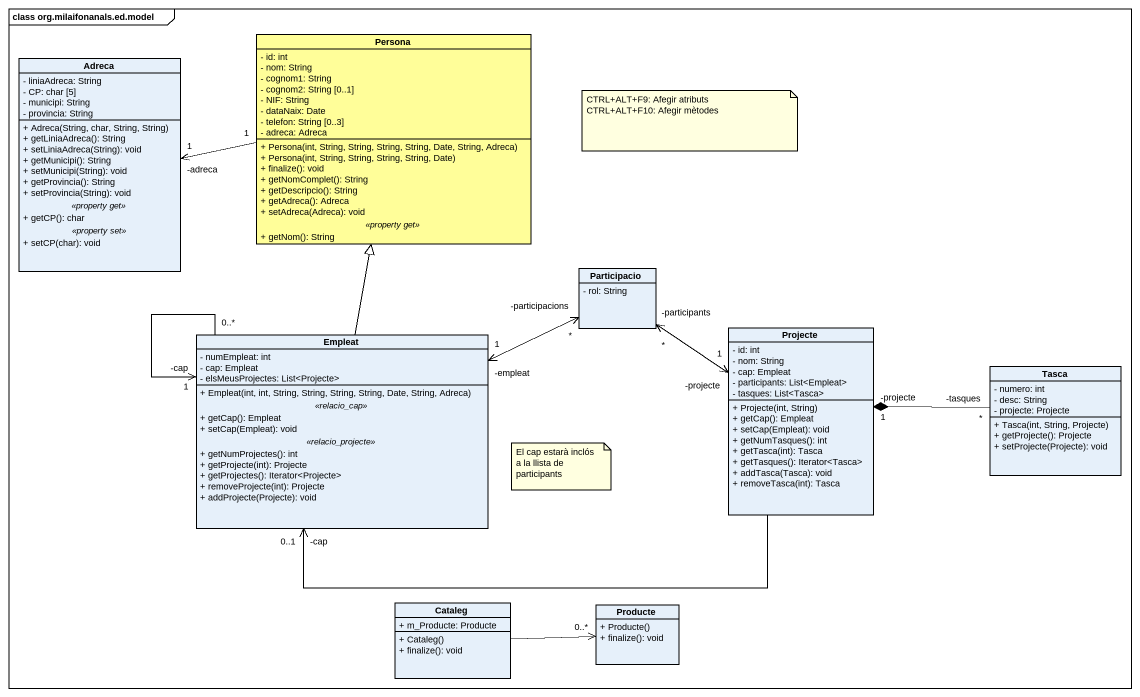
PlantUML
@startuml
mainframe class org.milaifonanals.ed.model
hide circle
hide empty members
skinparam classAttributeIconSize 0
class Persona #FFFE99 {
  - id: int
  - nom: String
  - cognom1: String
  - cognom2: String [0..1]
  - NIF: String
  - dataNaix: Date
  - telefon: String [0..3]
  - adreca: Adreca
  --
  + Persona(int, String, String, String, String, Date, String, Adreca)
  + Persona(int, String, String, String, String, Date)
  + finalize(): void
  + getNomComplet(): String
  + getDescripcio(): String
  + getAdreca(): Adreca
  + setAdreca(Adreca): void
  .. <<property get>> ..
  + getNom(): String
}
class Adreca {
  - liniaAdreca: String
  - CP: char [5]
  - municipi: String
  - provincia: String
  --
  + Adreca(String, char, String, String)
  + getLiniaAdreca(): String
  + setLiniaAdreca(String): void
  + getMunicipi(): String
  + setMunicipi(String): void
  + getProvincia(): String
  + setProvincia(String): void
  .. <<property get>> ..
  + getCP(): char
  .. <<property set>> ..
  + setCP(char): void
}
class Participacio {
  - rol: String
}
class Empleat {
  - numEmpleat: int
  - cap: Empleat
  - elsMeusProjectes: List<Projecte>
  --
  + Empleat(int, int, String, String, String, String, Date, String, Adreca)
  .. <<relacio_cap>> ..
  + getCap(): Empleat
  + setCap(Empleat): void
  .. <<relacio_projecte>> ..
  + getNumProjectes(): int
  + getProjecte(int): Projecte
  + getProjectes(): Iterator<Projecte>
  + removeProjecte(int): Projecte
  + addProjecte(Projecte): void
}
class Projecte {
  - id: int
  - nom: String
  - cap: Empleat
  - participants: List<Empleat>
  - tasques: List<Tasca>
  + Projecte(int, String)
  + getCap(): Empleat
  + setCap(Empleat): void
  + getNumTasques(): int
  + getTasca(int): Tasca
  + getTasques(): Iterator<Tasca>
  + addTasca(Tasca): void
  + removeTasca(int): Tasca
}
class Tasca {
  - numero: int
  - desc: String
  - projecte: Projecte
  + Tasca(int, String, Projecte)
  + getProjecte(): Projecte
  + setProjecte(Projecte): void
}
class Cataleg {
  + m_Producte: Producte
  + Cataleg()
  + finalize(): void
}
class Producte {
  + Producte()
  + finalize(): void
}
Persona "1" -left-> "-adreca\n1" Adreca
Participacio "-participacions\n*" <-left-> "-empleat\n1" Empleat
Participacio "-participants\n*" <--> "-projecte\n1" Projecte
Empleat -up-|> Persona
Empleat "0..*" --> "-cap\n1" Empleat
Projecte -left-> "-cap\n0..1" Empleat
Tasca "-tasques\n*" -left-* "-projecte\n1" Projecte
Cataleg -right-> "0..*" Producte
note as N1
  CTRL+ALT+F9: Afegir atributs
  CTRL+ALT+F10: Afegir mètodes
end note
note as N2
  El cap estarà inclós a la llista de participants
end note
@enduml
